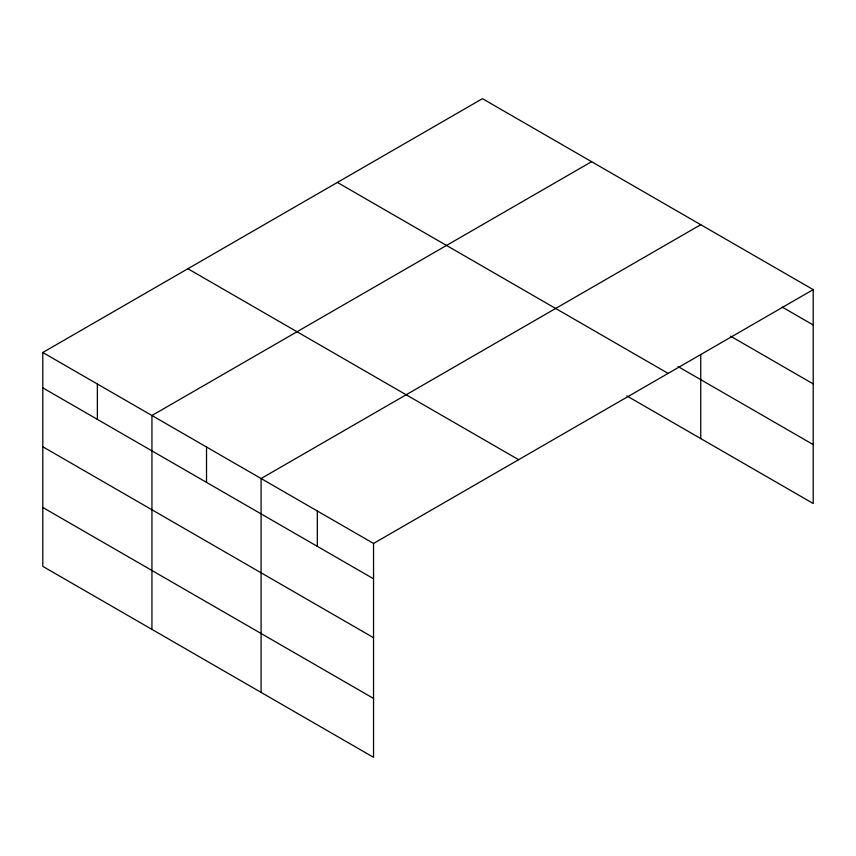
<?xml version="1.0" encoding="UTF-8"?>
<svg xmlns="http://www.w3.org/2000/svg" width="856" height="856" viewBox="0 0 856 856"><rect width="100%" height="100%" fill="white"/><g stroke="black" fill="none" stroke-linecap="round" stroke-linejoin="round"><path stroke-width="1.28" d="M42.8 352.501L373.548 543.453L373.548 757.325L42.8 566.372L42.8 352.501L482.452 98.675L813.2 289.628L813.2 503.499L626.849 395.911M591.603 161.688L151.94 415.513L151.94 629.395M700.743 224.7L261.091 478.536L261.091 692.408M373.548 543.453L813.2 289.628M782.213 307.09L813.2 324.98M730.585 336.194L813.2 383.895M678.005 366.529L813.2 444.585M337.371 182.435L668.108 373.387M187.892 268.741L518.629 459.693M42.8 387.864L373.548 578.817M42.8 446.768L373.548 637.72M42.8 507.469L373.548 698.421M700.743 354.587L700.743 438.572M317.319 511L317.319 546.353M206.521 447.025L206.521 482.377M97.37 384.012L97.37 419.365"/></g></svg>
